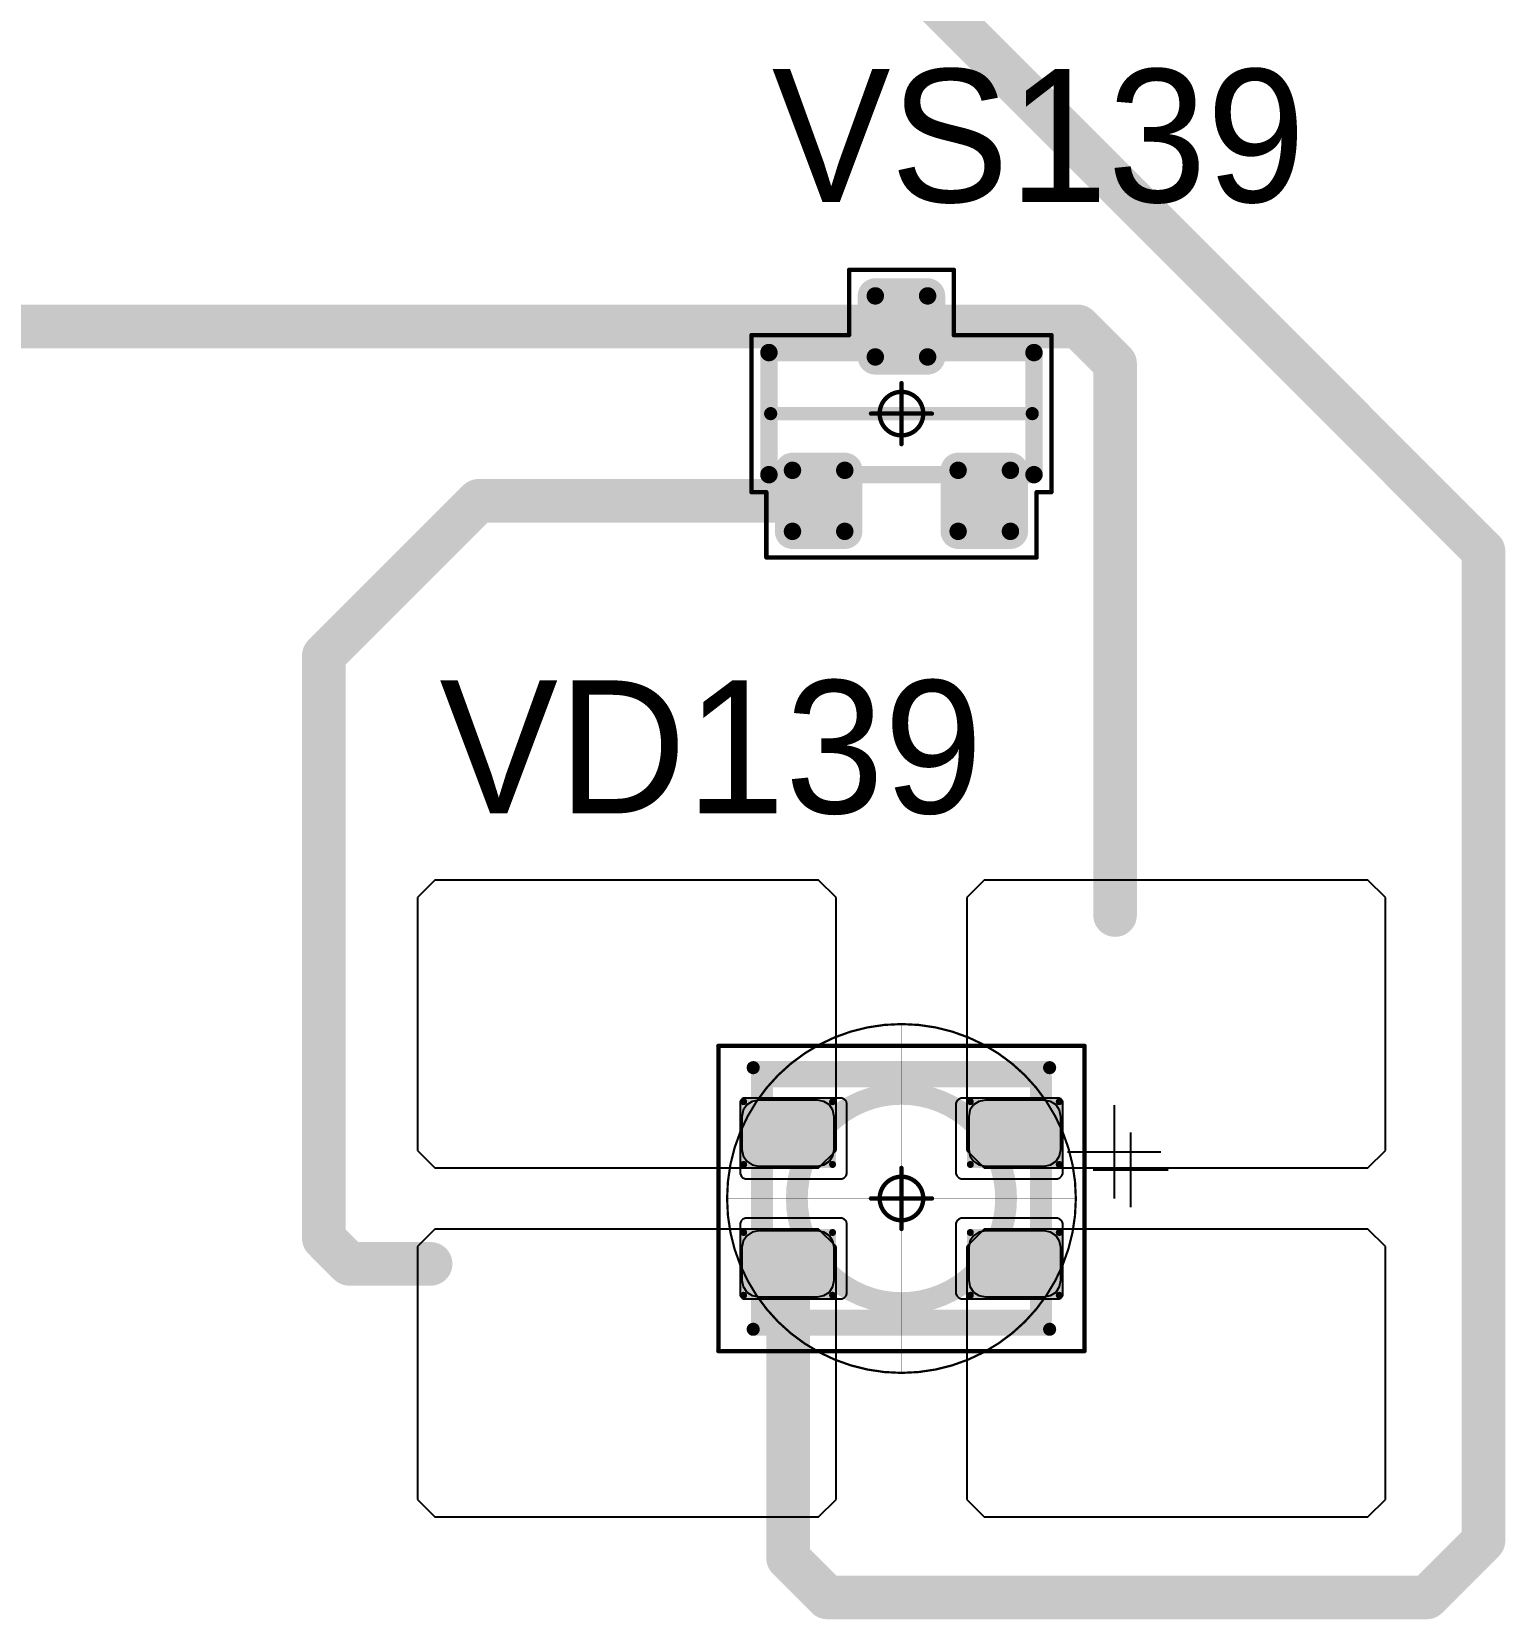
# Model space of a CAD drawing. Header units: millimetres. Extents: x 0 to 400, y 0 to 511.
# Drawn here: x 330.03 to 346.92, y 56.67 to 74.88 of the extents above; entities that cross this region are included whole.
import ezdxf

# ---------------------------------------------------------------- set-up
doc = ezdxf.new("R2010")
doc.units = ezdxf.units.MM
for name, color, linetype in [('Mechanical13', 56, 'Continuous'), ('Mechanical15', 56, 'Continuous'), ('Mechanical2', 216, 'Continuous'), ('TopLayer', 1, 'Continuous'), ('TopOverlay', 2, 'Continuous'), ('TopPaste', 8, 'Continuous'), ('TopSolder', 216, 'Continuous')]:
    doc.layers.add(name, color=color, linetype=linetype)

# ---------------------------------------------------------------- blocks, each defined once
blk = doc.blocks.new('SOT23_458')
at = {"layer": 'Mechanical13', "const_width": 0.2}
for points in [[(-0.7, 1.52), (0.7, 1.52)], [(-0.7, 1.52), (-0.7, -1.52)], [(0.7, 1.52), (0.7, -1.52)], [(-0.7, -1.52), (0.7, -1.52)]]:
    blk.add_lwpolyline(points, dxfattribs=at)
at = {"layer": 'Mechanical13', "const_width": 0.1}
for points in [[(-0.75, 1.52, 1), (-0.65, 1.52, 1)], [(-0.75, 1.52, 1), (-0.65, 1.52, 1)], [(0.65, 1.52, 1), (0.75, 1.52, 1)], [(0.65, 1.52, 1), (0.75, 1.52, 1)], [(-0.75, -1.52, 1), (-0.65, -1.52, 1)], [(-0.75, -1.52, 1), (-0.65, -1.52, 1)], [(0.65, -1.52, 1), (0.75, -1.52, 1)], [(0.65, -1.52, 1), (0.75, -1.52, 1)]]:
    blk.add_lwpolyline(points, format="xyb", close=True, dxfattribs=at)
at = {"layer": 'Mechanical15', "const_width": 0.05}
for points in [[(-0.9, 1.72), (-0.9, 1.55)], [(-0.9, 1.72), (0.9, 1.72)], [(0.9, 1.72), (0.9, 0.6)], [(-1.65, 1.55), (-1.65, -1.55)], [(-1.65, 1.55), (-0.9, 1.55)], [(0.9, 0.6), (1.65, 0.6)], [(1.65, 0.6), (1.65, -0.6)], [(0, 0.35), (0, -0.35)], [(-0.35, 0), (0.35, 0)], [(0.9, -0.6), (1.65, -0.6)], [(0.9, -0.6), (0.9, -1.72)], [(-1.65, -1.55), (-0.9, -1.55)], [(-0.9, -1.55), (-0.9, -1.72)], [(-0.9, -1.72), (0.9, -1.72)]]:
    blk.add_lwpolyline(points, dxfattribs=at)
at = {"layer": 'Mechanical15'}
for points, const_width in [([(-0.913, 1.72, 1), (-0.888, 1.72, 1)], 0.025), ([(-0.913, 1.72, 1), (-0.888, 1.72, 1)], 0.025), ([(0.888, 1.72, 1), (0.913, 1.72, 1)], 0.025), ([(0.888, 1.72, 1), (0.913, 1.72, 1)], 0.025), ([(-1.662, 1.55, 1), (-1.637, 1.55, 1)], 0.025), ([(-1.662, 1.55, 1), (-1.637, 1.55, 1)], 0.025), ([(-0.913, 1.55, 1), (-0.888, 1.55, 1)], 0.025), ([(-0.913, 1.55, 1), (-0.888, 1.55, 1)], 0.025), ([(0.888, 0.6, 1), (0.913, 0.6, 1)], 0.025), ([(0.888, 0.6, 1), (0.913, 0.6, 1)], 0.025), ([(1.637, 0.6, 1), (1.662, 0.6, 1)], 0.025), ([(1.637, 0.6, 1), (1.662, 0.6, 1)], 0.025), ([(-0.012, 0.35, 1), (0.012, 0.35, 1)], 0.025), ([(0.25, 0, 1), (-0.25, 0, 1)], 0.05), ([(-0.362, 0, 1), (-0.337, 0, 1)], 0.025), ([(-0.262, 0, 1), (-0.238, 0, 1)], 0.025), ([(0.238, 0, 1), (0.262, 0, 1)], 0.025), ([(0.337, 0, 1), (0.362, 0, 1)], 0.025), ([(-0.012, -0.35, 1), (0.012, -0.35, 1)], 0.025), ([(0.888, -0.6, 1), (0.913, -0.6, 1)], 0.025), ([(0.888, -0.6, 1), (0.913, -0.6, 1)], 0.025), ([(1.637, -0.6, 1), (1.662, -0.6, 1)], 0.025), ([(1.637, -0.6, 1), (1.662, -0.6, 1)], 0.025), ([(-1.662, -1.55, 1), (-1.637, -1.55, 1)], 0.025), ([(-1.662, -1.55, 1), (-1.637, -1.55, 1)], 0.025), ([(-0.913, -1.55, 1), (-0.888, -1.55, 1)], 0.025), ([(-0.913, -1.55, 1), (-0.888, -1.55, 1)], 0.025), ([(-0.913, -1.72, 1), (-0.888, -1.72, 1)], 0.025), ([(-0.913, -1.72, 1), (-0.888, -1.72, 1)], 0.025), ([(0.888, -1.72, 1), (0.913, -1.72, 1)], 0.025), ([(0.888, -1.72, 1), (0.913, -1.72, 1)], 0.025)]:
    blk.add_lwpolyline(points, format="xyb", close=True, dxfattribs=dict(at, const_width=const_width))
at = {"layer": 'TopLayer', "const_width": 0.1}
for points in [[(-1.4, 1.25, 1), (-1.3, 1.25, 1)], [(-0.7, 1.25, 1), (-0.6, 1.25, 1)], [(-1.4, 0.65, 1), (-1.3, 0.65, 1)], [(-0.7, 0.65, 1), (-0.6, 0.65, 1)], [(0.6, 0.3, 1), (0.7, 0.3, 1)], [(1.3, 0.3, 1), (1.4, 0.3, 1)], [(0.6, -0.3, 1), (0.7, -0.3, 1)], [(1.3, -0.3, 1), (1.4, -0.3, 1)], [(-1.4, -0.65, 1), (-1.3, -0.65, 1)], [(-0.7, -0.65, 1), (-0.6, -0.65, 1)], [(-1.4, -1.25, 1), (-1.3, -1.25, 1)], [(-0.7, -1.25, 1), (-0.6, -1.25, 1)]]:
    blk.add_lwpolyline(points, format="xyb", close=True, dxfattribs=at)
at = {"layer": 'TopLayer'}
for points in [[(-1.35, 1.35), (-1.35, 0.55), (-0.65, 1.35), (-0.65, 0.55)], [(-1.45, 1.25), (-1.45, 0.65), (-0.55, 1.25), (-0.55, 0.65)], [(0.65, 0.4), (0.65, -0.4), (1.35, 0.4), (1.35, -0.4)], [(0.55, 0.3), (0.55, -0.3), (1.45, 0.3), (1.45, -0.3)], [(-1.45, -0.65), (-1.45, -1.25), (-0.55, -0.65), (-0.55, -1.25)], [(-1.35, -0.55), (-1.35, -1.35), (-0.65, -0.55), (-0.65, -1.35)]]:
    blk.add_solid(points, dxfattribs=at)
at = {"layer": 'TopOverlay', "const_width": 0.15}
blk.add_lwpolyline([(0, 1.5), (0, -1.5)], dxfattribs=at)
at = {"layer": 'TopOverlay', "const_width": 0.075}
for points in [[(-0.038, 1.5, 1), (0.038, 1.5, 1)], [(-0.038, -1.5, 1), (0.038, -1.5, 1)]]:
    blk.add_lwpolyline(points, format="xyb", close=True, dxfattribs=at)
at = {"layer": 'TopPaste', "const_width": 0.075}
for points in [[(-1.387, 1.25, 1), (-1.313, 1.25, 1)], [(-0.687, 1.25, 1), (-0.613, 1.25, 1)], [(-1.387, 0.65, 1), (-1.313, 0.65, 1)], [(-0.687, 0.65, 1), (-0.613, 0.65, 1)], [(0.613, 0.3, 1), (0.687, 0.3, 1)], [(1.313, 0.3, 1), (1.387, 0.3, 1)], [(0.613, -0.3, 1), (0.687, -0.3, 1)], [(1.313, -0.3, 1), (1.387, -0.3, 1)], [(-1.387, -0.65, 1), (-1.313, -0.65, 1)], [(-0.687, -0.65, 1), (-0.613, -0.65, 1)], [(-1.387, -1.25, 1), (-1.313, -1.25, 1)], [(-0.687, -1.25, 1), (-0.613, -1.25, 1)]]:
    blk.add_lwpolyline(points, format="xyb", close=True, dxfattribs=at)
at = {"layer": 'TopPaste'}
for points in [[(-1.35, 1.325), (-1.35, 0.575), (-0.65, 1.325), (-0.65, 0.575)], [(-1.425, 1.25), (-1.425, 0.65), (-0.575, 1.25), (-0.575, 0.65)], [(0.65, 0.375), (0.65, -0.375), (1.35, 0.375), (1.35, -0.375)], [(0.575, 0.3), (0.575, -0.3), (1.425, 0.3), (1.425, -0.3)], [(-1.425, -0.65), (-1.425, -1.25), (-0.575, -0.65), (-0.575, -1.25)], [(-1.35, -0.575), (-1.35, -1.325), (-0.65, -0.575), (-0.65, -1.325)]]:
    blk.add_solid(points, dxfattribs=at)
at = {"layer": 'TopSolder', "const_width": 0.202}
for points in [[(-1.451, 1.25, 1), (-1.249, 1.25, 1)], [(-0.751, 1.25, 1), (-0.549, 1.25, 1)], [(-1.451, 0.65, 1), (-1.249, 0.65, 1)], [(-0.751, 0.65, 1), (-0.549, 0.65, 1)], [(0.549, 0.3, 1), (0.751, 0.3, 1)], [(1.249, 0.3, 1), (1.451, 0.3, 1)], [(0.549, -0.3, 1), (0.751, -0.3, 1)], [(1.249, -0.3, 1), (1.451, -0.3, 1)], [(-1.451, -0.65, 1), (-1.249, -0.65, 1)], [(-0.751, -0.65, 1), (-0.549, -0.65, 1)], [(-1.451, -1.25, 1), (-1.249, -1.25, 1)], [(-0.751, -1.25, 1), (-0.549, -1.25, 1)]]:
    blk.add_lwpolyline(points, format="xyb", close=True, dxfattribs=at)
at = {"layer": 'TopSolder'}
for points in [[(-1.35, 1.452), (-1.35, 0.448), (-0.65, 1.452), (-0.65, 0.448)], [(-1.552, 1.25), (-1.552, 0.65), (-0.448, 1.25), (-0.448, 0.65)], [(0.65, 0.502), (0.65, -0.502), (1.35, 0.502), (1.35, -0.502)], [(0.448, 0.3), (0.448, -0.3), (1.552, 0.3), (1.552, -0.3)], [(-1.35, -0.448), (-1.35, -1.452), (-0.65, -0.448), (-0.65, -1.452)], [(-1.552, -0.65), (-1.552, -1.25), (-0.448, -0.65), (-0.448, -1.25)]]:
    blk.add_solid(points, dxfattribs=at)
blk = doc.blocks.new('E65F_662')
at = {"layer": 'Mechanical13'}
for p, q in [((2.441, 1.071), (2.441, 0)), ((1.905, 0.536), (2.976, 0.536))]:
    blk.add_line(p, q, dxfattribs=at)
at = {"layer": 'Mechanical13', "const_width": 0.25}
for points in [[(-1.6, -1.4), (-1.6, 1.4)], [(-1.6, 1.4), (1.6, 1.4)], [(1.6, -1.4), (1.6, 1.4)], [(-1.6, -1.4), (1.6, -1.4)]]:
    blk.add_lwpolyline(points, dxfattribs=at)
at = {"layer": 'Mechanical13'}
for points, const_width in [([(-1.663, 1.4, 1), (-1.538, 1.4, 1)], 0.125), ([(-1.663, 1.4, 1), (-1.538, 1.4, 1)], 0.125), ([(1.537, 1.4, 1), (1.662, 1.4, 1)], 0.125), ([(1.537, 1.4, 1), (1.662, 1.4, 1)], 0.125), ([(1.2, 0, 1), (-1.2, 0, 1)], 0.25), ([(-1.263, 0, 1), (-1.138, 0, 1)], 0.125), ([(1.137, 0, 1), (1.262, 0, 1)], 0.125), ([(-1.663, -1.4, 1), (-1.538, -1.4, 1)], 0.125), ([(-1.663, -1.4, 1), (-1.538, -1.4, 1)], 0.125), ([(1.537, -1.4, 1), (1.662, -1.4, 1)], 0.125), ([(1.537, -1.4, 1), (1.662, -1.4, 1)], 0.125)]:
    blk.add_lwpolyline(points, format="xyb", close=True, dxfattribs=dict(at, const_width=const_width))
at = {"layer": 'Mechanical15', "const_width": 0.05}
for points in [[(-2.1, 1.75), (2.1, 1.75)], [(-2.1, -1.75), (-2.1, 1.75)], [(2.1, -1.75), (2.1, 1.75)], [(0, -0.35), (0, 0.35)], [(0, -0.35), (0, 0.35)], [(-0.35, 0), (0.35, 0)], [(-0.35, 0), (0.35, 0)], [(-2.1, -1.75), (2.1, -1.75)]]:
    blk.add_lwpolyline(points, dxfattribs=at)
at = {"layer": 'Mechanical15'}
for points, const_width in [([(-2.113, 1.75, 1), (-2.088, 1.75, 1)], 0.025), ([(-2.113, 1.75, 1), (-2.088, 1.75, 1)], 0.025), ([(2.087, 1.75, 1), (2.112, 1.75, 1)], 0.025), ([(2.087, 1.75, 1), (2.112, 1.75, 1)], 0.025), ([(-0.013, 0.35, 1), (0.012, 0.35, 1)], 0.025), ([(-0.013, 0.35, 1), (0.012, 0.35, 1)], 0.025), ([(0.25, 0, 1), (-0.25, 0, 1)], 0.05), ([(0.25, 0, 1), (-0.25, 0, 1)], 0.05), ([(-0.363, 0, 1), (-0.338, 0, 1)], 0.025), ([(-0.363, 0, 1), (-0.338, 0, 1)], 0.025), ([(-0.263, 0, 1), (-0.238, 0, 1)], 0.025), ([(-0.263, 0, 1), (-0.238, 0, 1)], 0.025), ([(0.237, 0, 1), (0.262, 0, 1)], 0.025), ([(0.237, 0, 1), (0.262, 0, 1)], 0.025), ([(0.337, 0, 1), (0.362, 0, 1)], 0.025), ([(0.337, 0, 1), (0.362, 0, 1)], 0.025), ([(-0.013, -0.35, 1), (0.012, -0.35, 1)], 0.025), ([(-0.013, -0.35, 1), (0.012, -0.35, 1)], 0.025), ([(-2.113, -1.75, 1), (-2.088, -1.75, 1)], 0.025), ([(-2.113, -1.75, 1), (-2.088, -1.75, 1)], 0.025), ([(2.087, -1.75, 1), (2.112, -1.75, 1)], 0.025), ([(2.087, -1.75, 1), (2.112, -1.75, 1)], 0.025)]:
    blk.add_lwpolyline(points, format="xyb", close=True, dxfattribs=dict(at, const_width=const_width))
at = {"layer": 'TopLayer'}
for p, q in [((-5.35, 3.65), (-5.55, 3.45)), ((-0.95, 3.65), (-5.35, 3.65)), ((-5.35, 3.65), (-5.35, 3.65)), ((-0.75, 3.45), (-0.95, 3.65)), ((0.95, 3.65), (0.75, 3.45)), ((5.35, 3.65), (0.95, 3.65)), ((0.95, 3.65), (0.95, 3.65)), ((5.55, 3.45), (5.35, 3.65)), ((-5.55, 3.45), (-5.55, 3.45)), ((-5.55, 3.45), (-5.55, 0.55)), ((-0.75, 0.55), (-0.75, 3.45)), ((0.75, 3.45), (0.75, 3.45)), ((0.75, 3.45), (0.75, 0.55)), ((5.55, 0.55), (5.55, 3.45)), ((-5.55, 0.55), (-5.35, 0.35)), ((-0.95, 0.35), (-0.75, 0.55)), ((0.75, 0.55), (0.95, 0.35)), ((5.35, 0.35), (5.55, 0.55)), ((-5.35, 0.35), (-0.95, 0.35)), ((0.95, 0.35), (5.35, 0.35)), ((-5.35, -0.35), (-5.55, -0.55)), ((-0.95, -0.35), (-5.35, -0.35)), ((-5.35, -0.35), (-5.35, -0.35)), ((-0.75, -0.55), (-0.95, -0.35)), ((0.95, -0.35), (0.75, -0.55)), ((5.35, -0.35), (0.95, -0.35)), ((0.95, -0.35), (0.95, -0.35)), ((5.55, -0.55), (5.35, -0.35)), ((-5.55, -0.55), (-5.55, -0.55)), ((-5.55, -0.55), (-5.55, -3.45)), ((-0.75, -3.45), (-0.75, -0.55)), ((0.75, -0.55), (0.75, -0.55)), ((0.75, -0.55), (0.75, -3.45)), ((5.55, -3.45), (5.55, -0.55)), ((-5.55, -3.45), (-5.35, -3.65)), ((-0.95, -3.65), (-0.75, -3.45)), ((0.75, -3.45), (0.95, -3.65)), ((5.35, -3.65), (5.55, -3.45)), ((-5.35, -3.65), (-0.95, -3.65)), ((0.95, -3.65), (5.35, -3.65))]:
    blk.add_line(p, q, dxfattribs=at)
at = {"layer": 'TopLayer', "const_width": 0.04}
for points in [[(-1.83, 1.11, 1), (-1.79, 1.11, 1)], [(-0.81, 1.11, 1), (-0.77, 1.11, 1)], [(0.77, 1.11, 1), (0.81, 1.11, 1)], [(1.79, 1.11, 1), (1.83, 1.11, 1)], [(-1.83, 0.39, 1), (-1.79, 0.39, 1)], [(-0.81, 0.39, 1), (-0.77, 0.39, 1)], [(0.77, 0.39, 1), (0.81, 0.39, 1)], [(1.79, 0.39, 1), (1.83, 0.39, 1)], [(-1.83, -0.39, 1), (-1.79, -0.39, 1)], [(-0.81, -0.39, 1), (-0.77, -0.39, 1)], [(0.77, -0.39, 1), (0.81, -0.39, 1)], [(1.79, -0.39, 1), (1.83, -0.39, 1)], [(-1.83, -1.11, 1), (-1.79, -1.11, 1)], [(-0.81, -1.11, 1), (-0.77, -1.11, 1)], [(0.77, -1.11, 1), (0.81, -1.11, 1)], [(1.79, -1.11, 1), (1.83, -1.11, 1)]]:
    blk.add_lwpolyline(points, format="xyb", close=True, dxfattribs=at)
at = {"layer": 'TopLayer'}
for points in [[(-1.85, 1.11), (-1.85, 0.39), (-0.75, 1.11), (-0.75, 0.39)], [(-1.81, 1.15), (-1.81, 0.35), (-0.79, 1.15), (-0.79, 0.35)], [(0.75, 1.11), (0.75, 0.39), (1.85, 1.11), (1.85, 0.39)], [(0.79, 1.15), (0.79, 0.35), (1.81, 1.15), (1.81, 0.35)], [(-1.81, -0.35), (-1.81, -1.15), (-0.79, -0.35), (-0.79, -1.15)], [(0.79, -0.35), (0.79, -1.15), (1.81, -0.35), (1.81, -1.15)], [(-1.85, -0.39), (-1.85, -1.11), (-0.75, -0.39), (-0.75, -1.11)], [(0.75, -0.39), (0.75, -1.11), (1.85, -0.39), (1.85, -1.11)]]:
    blk.add_solid(points, dxfattribs=at)
at = {"layer": 'TopOverlay'}
for p, q in [((2.628, 0.757), (2.628, -0.1)), ((2.2, 0.328), (3.057, 0.328))]:
    blk.add_line(p, q, dxfattribs=at)
at = {"layer": 'TopOverlay', "const_width": 0.15}
for points in [[(-1.7, 1.5), (1.7, 1.5)], [(-1.7, -1.5), (1.7, -1.5)]]:
    blk.add_lwpolyline(points, dxfattribs=at)
at = {"layer": 'TopOverlay', "const_width": 0.075}
for points in [[(-1.738, 1.5, 1), (-1.663, 1.5, 1)], [(1.662, 1.5, 1), (1.737, 1.5, 1)], [(-1.738, -1.5, 1), (-1.663, -1.5, 1)], [(1.662, -1.5, 1), (1.737, -1.5, 1)]]:
    blk.add_lwpolyline(points, format="xyb", close=True, dxfattribs=at)
at = {"layer": 'TopPaste'}
for p, q in [((-1.711, 1.114), (-1.773, 1.073)), ((-1.638, 1.129), (-1.711, 1.114)), ((-0.963, 1.129), (-1.638, 1.129)), ((-0.889, 1.114), (-0.963, 1.129)), ((-0.827, 1.073), (-0.889, 1.114)), ((0.889, 1.114), (0.827, 1.073)), ((0.962, 1.129), (0.889, 1.114)), ((1.637, 1.129), (0.962, 1.129)), ((1.711, 1.114), (1.637, 1.129)), ((1.773, 1.073), (1.711, 1.114)), ((-1.814, 1.011), (-1.829, 0.938)), ((-1.829, 0.938), (-1.829, 0.563)), ((-1.773, 1.073), (-1.814, 1.011)), ((-0.786, 1.011), (-0.827, 1.073)), ((-0.771, 0.938), (-0.786, 1.011)), ((-0.771, 0.563), (-0.771, 0.938)), ((0.786, 1.011), (0.771, 0.938)), ((0.771, 0.938), (0.771, 0.563)), ((0.827, 1.073), (0.786, 1.011)), ((1.814, 1.011), (1.773, 1.073)), ((1.829, 0.938), (1.814, 1.011)), ((1.829, 0.563), (1.829, 0.938)), ((-1.829, 0.563), (-1.814, 0.489)), ((-0.786, 0.489), (-0.771, 0.563)), ((0.771, 0.563), (0.786, 0.489)), ((1.814, 0.489), (1.829, 0.563)), ((-1.814, 0.489), (-1.773, 0.427)), ((-1.773, 0.427), (-1.711, 0.386)), ((-1.711, 0.386), (-1.638, 0.371)), ((-1.638, 0.371), (-0.963, 0.371)), ((-0.963, 0.371), (-0.889, 0.386)), ((-0.889, 0.386), (-0.827, 0.427)), ((-0.827, 0.427), (-0.786, 0.489)), ((0.786, 0.489), (0.827, 0.427)), ((0.827, 0.427), (0.889, 0.386)), ((0.889, 0.386), (0.962, 0.371)), ((0.962, 0.371), (1.637, 0.371)), ((1.637, 0.371), (1.711, 0.386)), ((1.711, 0.386), (1.773, 0.427)), ((1.773, 0.427), (1.814, 0.489)), ((-1.814, -0.489), (-1.829, -0.563)), ((-1.773, -0.427), (-1.814, -0.489)), ((-1.711, -0.386), (-1.773, -0.427)), ((-1.638, -0.371), (-1.711, -0.386)), ((-0.963, -0.371), (-1.638, -0.371)), ((-0.889, -0.386), (-0.963, -0.371)), ((-0.827, -0.427), (-0.889, -0.386)), ((-0.786, -0.489), (-0.827, -0.427)), ((-0.771, -0.563), (-0.786, -0.489)), ((0.786, -0.489), (0.771, -0.563)), ((0.827, -0.427), (0.786, -0.489)), ((0.889, -0.386), (0.827, -0.427)), ((0.962, -0.371), (0.889, -0.386)), ((1.637, -0.371), (0.962, -0.371)), ((1.711, -0.386), (1.637, -0.371)), ((1.773, -0.427), (1.711, -0.386)), ((1.814, -0.489), (1.773, -0.427)), ((1.829, -0.563), (1.814, -0.489)), ((-1.829, -0.563), (-1.829, -0.938)), ((-0.771, -0.938), (-0.771, -0.563)), ((0.771, -0.563), (0.771, -0.938)), ((1.829, -0.938), (1.829, -0.563)), ((-1.829, -0.938), (-1.814, -1.011)), ((-1.814, -1.011), (-1.773, -1.073)), ((-1.773, -1.073), (-1.711, -1.114)), ((-0.889, -1.114), (-0.827, -1.073)), ((-0.827, -1.073), (-0.786, -1.011)), ((-0.786, -1.011), (-0.771, -0.938)), ((0.771, -0.938), (0.786, -1.011)), ((0.786, -1.011), (0.827, -1.073)), ((0.827, -1.073), (0.889, -1.114)), ((1.711, -1.114), (1.773, -1.073)), ((1.773, -1.073), (1.814, -1.011)), ((1.814, -1.011), (1.829, -0.938)), ((-1.711, -1.114), (-1.638, -1.129)), ((-1.638, -1.129), (-0.963, -1.129)), ((-0.963, -1.129), (-0.889, -1.114)), ((0.889, -1.114), (0.962, -1.129)), ((0.962, -1.129), (1.637, -1.129)), ((1.637, -1.129), (1.711, -1.114))]:
    blk.add_line(p, q, dxfattribs=at)
at = {"layer": 'TopSolder'}
for p, q in [((-1.842, 1.129), (-1.85, 1.111)), ((-1.85, 1.111), (-1.85, 1.101)), ((-1.85, 1.101), (-1.85, 1.101)), ((-1.85, 1.101), (-1.85, 0.301)), ((-1.828, 1.143), (-1.842, 1.129)), ((-1.81, 1.151), (-1.828, 1.143)), ((-1.8, 1.151), (-1.81, 1.151)), ((-0.7, 1.151), (-1.8, 1.151)), ((-0.685, 1.151), (-0.7, 1.151)), ((-0.7, 1.151), (-0.7, 1.151)), ((-0.658, 1.139), (-0.685, 1.151)), ((-0.636, 1.118), (-0.658, 1.139)), ((-0.625, 1.09), (-0.636, 1.118)), ((0.636, 1.118), (0.625, 1.09)), ((0.657, 1.139), (0.636, 1.118)), ((0.685, 1.151), (0.657, 1.139)), ((0.7, 1.151), (0.685, 1.151)), ((1.8, 1.151), (0.7, 1.151)), ((1.81, 1.151), (1.8, 1.151)), ((1.8, 1.151), (1.8, 1.151)), ((1.828, 1.143), (1.81, 1.151)), ((1.842, 1.129), (1.828, 1.143)), ((1.85, 1.111), (1.842, 1.129)), ((1.85, 1.101), (1.85, 1.111)), ((1.85, 0.301), (1.85, 1.101)), ((-0.625, 1.076), (-0.625, 1.09)), ((-0.625, 0.301), (-0.625, 1.076)), ((0.625, 1.09), (0.625, 1.076)), ((0.625, 1.076), (0.625, 1.076)), ((0.625, 1.076), (0.625, 0.301)), ((-1.85, 0.301), (-1.85, 0.286)), ((-1.85, 0.286), (-1.839, 0.258)), ((-1.839, 0.258), (-1.818, 0.237)), ((-1.818, 0.237), (-1.79, 0.226)), ((-1.79, 0.226), (-1.775, 0.226)), ((-1.775, 0.226), (-1.775, 0.226)), ((-1.775, 0.226), (-0.7, 0.226)), ((-0.7, 0.226), (-0.685, 0.226)), ((-0.685, 0.226), (-0.658, 0.237)), ((-0.658, 0.237), (-0.636, 0.258)), ((-0.636, 0.258), (-0.625, 0.286)), ((-0.625, 0.286), (-0.625, 0.301)), ((-0.625, 0.301), (-0.625, 0.301)), ((0.625, 0.301), (0.625, 0.286)), ((0.625, 0.286), (0.636, 0.258)), ((0.636, 0.258), (0.657, 0.237)), ((0.657, 0.237), (0.685, 0.226)), ((0.685, 0.226), (0.7, 0.226)), ((0.7, 0.226), (0.7, 0.226)), ((0.7, 0.226), (1.775, 0.226)), ((1.775, 0.226), (1.79, 0.226)), ((1.79, 0.226), (1.817, 0.237)), ((1.817, 0.237), (1.839, 0.258)), ((1.839, 0.258), (1.85, 0.286)), ((1.85, 0.286), (1.85, 0.301)), ((1.85, 0.301), (1.85, 0.301)), ((-1.839, -0.257), (-1.85, -0.285)), ((-1.85, -0.285), (-1.85, -0.299)), ((-1.85, -0.299), (-1.85, -0.299)), ((-1.85, -0.299), (-1.85, -1.099)), ((-1.818, -0.236), (-1.839, -0.257)), ((-1.79, -0.224), (-1.818, -0.236)), ((-1.775, -0.224), (-1.79, -0.224)), ((-0.7, -0.224), (-1.775, -0.224)), ((-0.685, -0.224), (-0.7, -0.224)), ((-0.7, -0.224), (-0.7, -0.224)), ((-0.658, -0.236), (-0.685, -0.224)), ((-0.636, -0.257), (-0.658, -0.236)), ((-0.625, -0.285), (-0.636, -0.257)), ((-0.625, -0.299), (-0.625, -0.285)), ((-0.625, -1.074), (-0.625, -0.299)), ((0.636, -0.257), (0.625, -0.285)), ((0.625, -0.285), (0.625, -0.299)), ((0.625, -0.299), (0.625, -0.299)), ((0.625, -0.299), (0.625, -1.074)), ((0.657, -0.236), (0.636, -0.257)), ((0.685, -0.224), (0.657, -0.236)), ((0.7, -0.224), (0.685, -0.224)), ((1.775, -0.224), (0.7, -0.224)), ((1.79, -0.224), (1.775, -0.224)), ((1.775, -0.224), (1.775, -0.224)), ((1.817, -0.236), (1.79, -0.224)), ((1.839, -0.257), (1.817, -0.236)), ((1.85, -0.285), (1.839, -0.257)), ((1.85, -0.299), (1.85, -0.285)), ((1.85, -1.099), (1.85, -0.299)), ((-0.636, -1.117), (-0.625, -1.089)), ((-0.625, -1.089), (-0.625, -1.074)), ((-0.625, -1.074), (-0.625, -1.074)), ((0.625, -1.074), (0.625, -1.089)), ((0.625, -1.089), (0.636, -1.117)), ((-1.85, -1.099), (-1.85, -1.109)), ((-1.85, -1.109), (-1.842, -1.128)), ((-1.842, -1.128), (-1.828, -1.142)), ((-1.828, -1.142), (-1.81, -1.149)), ((-1.81, -1.149), (-1.8, -1.149)), ((-1.8, -1.149), (-0.7, -1.149)), ((-1.8, -1.149), (-1.8, -1.149)), ((-0.7, -1.149), (-0.685, -1.149)), ((-0.685, -1.149), (-0.658, -1.138)), ((-0.658, -1.138), (-0.636, -1.117)), ((0.636, -1.117), (0.657, -1.138)), ((0.657, -1.138), (0.685, -1.149)), ((0.685, -1.149), (0.7, -1.149)), ((0.7, -1.149), (1.8, -1.149)), ((0.7, -1.149), (0.7, -1.149)), ((1.8, -1.149), (1.81, -1.149)), ((1.81, -1.149), (1.828, -1.142)), ((1.828, -1.142), (1.842, -1.128)), ((1.842, -1.128), (1.85, -1.109)), ((1.85, -1.109), (1.85, -1.099)), ((1.85, -1.099), (1.85, -1.099))]:
    blk.add_line(p, q, dxfattribs=at)

msp = doc.modelspace()

# ---------------------------------------------------------------- linework, layer by layer
at = {"layer": 'Mechanical2'}
for points, const_width in [([(342, 61.5, 1), (338, 61.5, 1)], 0.0254), ([(340, 63.5, 1), (340, 63.5, 1)], 0.0005), ([(337.994, 61.5, 1), (338.006, 61.5, 1)], 0.0127), ([(338, 61.5, 1), (338, 61.5, 1)], 0.0005), ([(341.994, 61.5, 1), (342.006, 61.5, 1)], 0.0127), ([(342, 61.5, 1), (342, 61.5, 1)], 0.0005), ([(340, 59.5, 1), (340, 59.5, 1)], 0.0005)]:
    msp.add_lwpolyline(points, format="xyb", close=True, dxfattribs=dict(at, const_width=const_width))
at = {"layer": 'Mechanical2', "const_width": 0.001}
for points in [[(340, 59.5), (340, 63.5)], [(338, 61.5), (342, 61.5)]]:
    msp.add_lwpolyline(points, dxfattribs=at)
at = {"layer": 'TopLayer', "const_width": 0.5}
for points in [[(339.189, 76.411), (346.675, 68.925)], [(328.525, 71.5), (340, 71.5)], [(340, 71.5), (342.025, 71.5)], [(342.025, 71.5), (342.45, 71.075)], [(342.45, 64.75), (342.45, 71.075)], [(333.375, 67.725), (335.15, 69.5)], [(335.15, 69.5), (339.05, 69.5)], [(346.675, 57.575), (346.675, 68.925)], [(333.375, 61.043), (333.375, 67.725)], [(333.375, 61.043), (333.668, 60.75)], [(333.668, 60.75), (334.6, 60.75)], [(338.7, 57.375), (338.7, 60.75)], [(346.025, 56.925), (346.675, 57.575)], [(338.7, 57.375), (339.15, 56.925)], [(339.15, 56.925), (346.025, 56.925)]]:
    msp.add_lwpolyline(points, dxfattribs=at)
at = {"layer": 'TopLayer', "const_width": 0.25}
for points in [[(339.875, 71.5, 1), (340.125, 71.5, 1)], [(339.875, 71.5, 1), (340.125, 71.5, 1)], [(341.9, 71.5, 1), (342.15, 71.5, 1)], [(341.9, 71.5, 1), (342.15, 71.5, 1)], [(342.325, 71.075, 1), (342.575, 71.075, 1)], [(342.325, 71.075, 1), (342.575, 71.075, 1)], [(335.025, 69.5, 1), (335.275, 69.5, 1)], [(335.025, 69.5, 1), (335.275, 69.5, 1)], [(338.925, 69.5, 1), (339.175, 69.5, 1)], [(346.55, 68.925, 1), (346.8, 68.925, 1)], [(346.55, 68.925, 1), (346.8, 68.925, 1)], [(333.25, 67.725, 1), (333.5, 67.725, 1)], [(333.25, 67.725, 1), (333.5, 67.725, 1)], [(342.325, 64.75, 1), (342.575, 64.75, 1)], [(333.25, 61.043, 1), (333.5, 61.043, 1)], [(333.25, 61.043, 1), (333.5, 61.043, 1)], [(333.543, 60.75, 1), (333.793, 60.75, 1)], [(333.543, 60.75, 1), (333.793, 60.75, 1)], [(334.475, 60.75, 1), (334.725, 60.75, 1)], [(338.575, 60.75, 1), (338.825, 60.75, 1)], [(346.55, 57.575, 1), (346.8, 57.575, 1)], [(346.55, 57.575, 1), (346.8, 57.575, 1)], [(338.575, 57.375, 1), (338.825, 57.375, 1)], [(338.575, 57.375, 1), (338.825, 57.375, 1)], [(339.025, 56.925, 1), (339.275, 56.925, 1)], [(339.025, 56.925, 1), (339.275, 56.925, 1)], [(345.9, 56.925, 1), (346.15, 56.925, 1)], [(345.9, 56.925, 1), (346.15, 56.925, 1)]]:
    msp.add_lwpolyline(points, format="xyb", close=True, dxfattribs=at)

# ---------------------------------------------------------------- block references
for name, p, rotation in [('SOT23_458', (340, 70.5), 90), ('E65F_662', (340, 61.5), 360)]:
    msp.add_blockref(name, p, dxfattribs=dict(rotation=rotation))

# ---------------------------------------------------------------- texts
at = {"layer": 'TopOverlay'}
for s, p in [('VS139', (338.514, 72.926)), ('VD139', (334.701, 65.917))]:
    msp.add_text(s, height=1.524, dxfattribs=at).set_placement(p)

doc.saveas('drawing.dxf')
